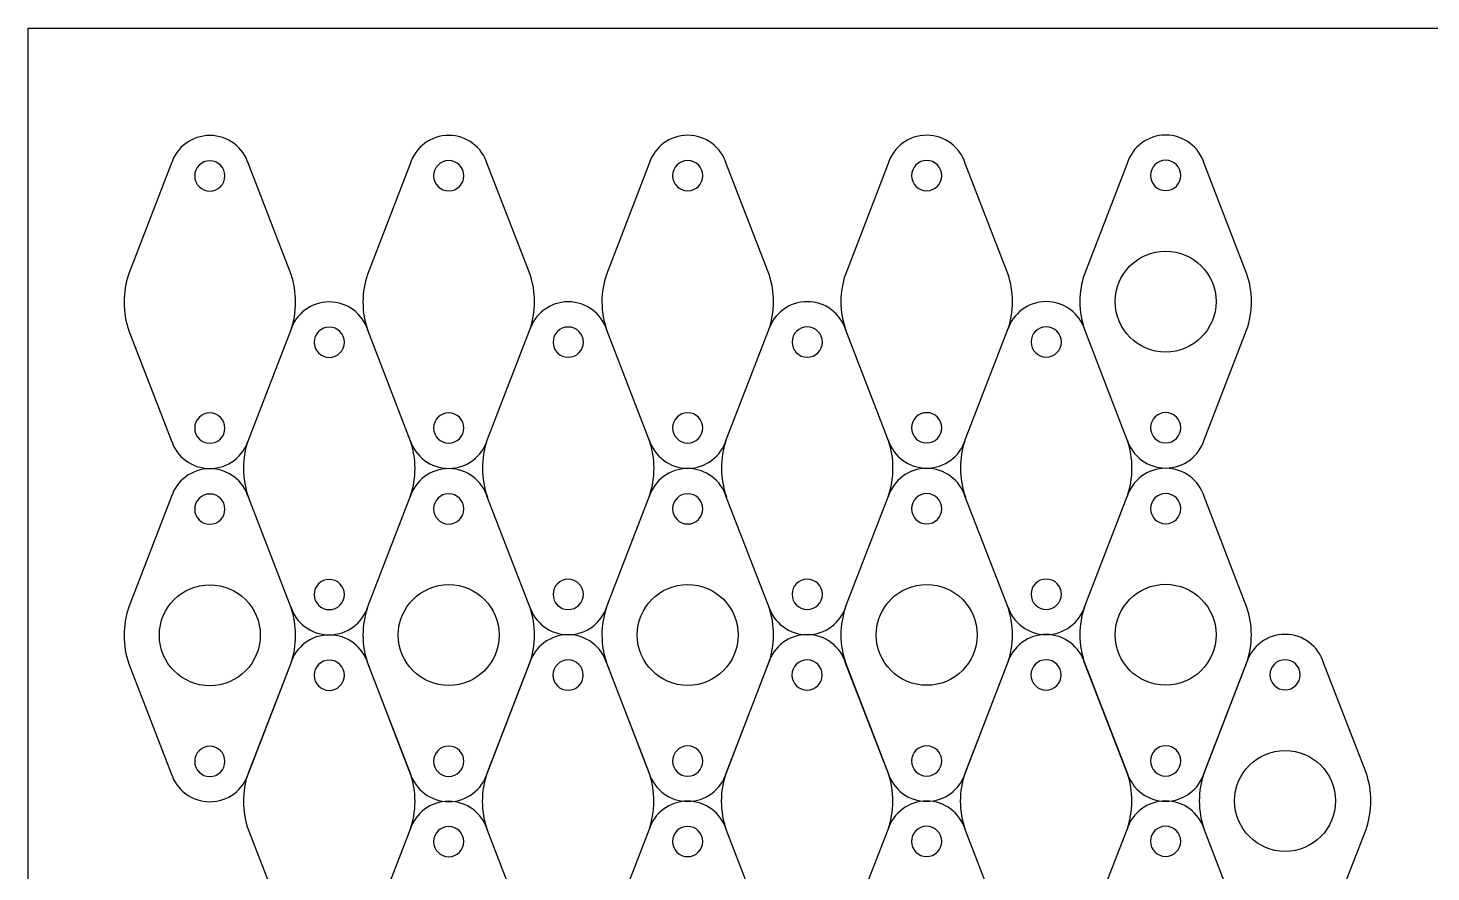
# Model space of a CAD drawing. Header units: millimetres. Extents: x 0 to 610, y -305 to 0.
# Drawn here: x 0 to 139, y -83.6 to 0 of the extents above; entities that cross this region are included whole.
import ezdxf

# ---------------------------------------------------------------- set-up
doc = ezdxf.new("R2010")
doc.units = ezdxf.units.MM
doc.layers.add('CUTS', color=1, linetype='Continuous', true_color=0xff0000)
doc.layers.add('laser bed referance', color=3, linetype='Continuous', lineweight=25, true_color=0x00ff00)

msp = doc.modelspace()

# ---------------------------------------------------------------- linework, layer by layer
at = {"layer": 'CUTS', "color": 1, "lineweight": 25, "true_color": 0xff0000}
for points in [[(14.19, -13.46), (9.95, -24.44)], [(26.07, -24.44), (21.83, -13.46)], [(37.86, -13.45), (33.62, -24.43)], [(49.74, -24.43), (45.5, -13.45)], [(61.54, -13.43), (57.3, -24.42)], [(73.42, -24.42), (69.18, -13.44)], [(85.22, -13.42), (80.98, -24.41)], [(97.1, -24.41), (92.86, -13.43)], [(108.9, -13.41), (104.66, -24.4)], [(120.77, -24.4), (116.54, -13.42)], [(10, -30), (14.19, -40.85), (14.19, -40.85)], [(21.83, -40.84), (26.03, -29.98)], [(37.9, -40.93), (33.66, -29.95)], [(45.5, -40.83), (49.7, -29.97)], [(61.58, -40.92), (57.34, -29.94)], [(69.18, -40.82), (73.38, -29.96)], [(85.26, -40.91), (81.02, -29.93)], [(92.86, -40.81), (97.06, -29.94)], [(108.94, -40.9), (104.7, -29.92)], [(116.54, -40.8), (120.73, -29.93)], [(14.19, -46.48), (9.95, -57.47), (9.95, -57.47)], [(26.07, -57.47), (21.83, -46.49)], [(33.66, -57.33), (37.86, -46.47)], [(49.74, -57.45), (45.5, -46.47)], [(57.34, -57.32), (61.54, -46.46)], [(73.42, -57.44), (69.18, -46.46)], [(81.02, -57.31), (85.22, -46.45)], [(97.1, -57.43), (92.86, -46.45)], [(104.7, -57.3), (108.9, -46.43)], [(120.77, -57.42), (116.54, -46.44)], [(10, -63.02), (14.19, -73.87)], [(26.02, -62.95), (21.78, -73.93)], [(21.83, -73.87), (26.03, -63)], [(37.9, -73.93), (33.66, -62.95)], [(33.67, -63.01), (37.86, -73.86)], [(49.69, -62.93), (45.45, -73.92)], [(45.5, -73.85), (49.7, -62.99)], [(61.57, -73.92), (57.33, -62.94)], [(57.35, -63), (61.54, -73.85)], [(73.37, -62.92), (69.13, -73.91)], [(69.18, -73.84), (73.38, -62.98)], [(85.25, -73.91), (81.01, -62.93)], [(81.03, -62.99), (85.22, -73.84)], [(97.05, -62.91), (92.81, -73.9)], [(92.86, -73.83), (97.06, -62.97)], [(108.93, -73.9), (104.69, -62.92)], [(104.7, -62.98), (108.9, -73.82)], [(120.73, -62.9), (116.49, -73.88)], [(116.54, -73.82), (120.73, -62.96)], [(132.61, -73.88), (128.37, -62.91)], [(21.83, -79.49), (26.02, -90.34), (26.02, -90.34)], [(33.66, -90.33), (37.86, -79.47)], [(49.73, -90.42), (45.5, -79.44)], [(57.33, -90.32), (61.53, -79.45)], [(73.41, -90.41), (69.17, -79.43)], [(81.01, -90.31), (85.21, -79.44)], [(97.09, -90.4), (92.85, -79.42)], [(104.69, -90.29), (108.89, -79.43)], [(120.77, -90.39), (116.53, -79.41)], [(128.37, -90.28), (132.57, -79.42)]]:
    msp.add_lwpolyline(points, dxfattribs=at)
for points in [[(18.01, -10.65), (16.22, -10.65), (14.7, -11.83), (14.19, -13.46)], [(21.83, -13.46), (21.33, -11.84), (19.81, -10.65), (18.01, -10.65)], [(41.68, -10.64), (39.89, -10.64), (38.37, -11.82), (37.86, -13.45)], [(45.5, -13.45), (44.99, -11.82), (43.48, -10.64), (41.68, -10.64)], [(65.36, -10.63), (63.57, -10.63), (62.05, -11.81), (61.54, -13.43)], [(69.18, -13.44), (68.67, -11.81), (67.15, -10.63), (65.36, -10.63)], [(89.04, -10.62), (87.24, -10.62), (85.73, -11.8), (85.22, -13.42)], [(92.86, -13.43), (92.35, -11.8), (90.83, -10.62), (89.04, -10.62)], [(112.72, -10.61), (110.92, -10.61), (109.4, -11.79), (108.9, -13.41)], [(116.54, -13.42), (116.03, -11.79), (114.51, -10.61), (112.72, -10.61)], [(18.01, -13.15), (17.18, -13.15), (16.51, -13.83), (16.51, -14.65)], [(19.51, -14.65), (19.51, -13.83), (18.84, -13.15), (18.01, -13.15)], [(41.68, -13.14), (40.85, -13.14), (40.18, -13.81), (40.18, -14.64)], [(43.18, -14.64), (43.18, -13.81), (42.51, -13.14), (41.68, -13.14)], [(65.36, -13.13), (64.53, -13.13), (63.86, -13.8), (63.86, -14.63)], [(66.86, -14.63), (66.86, -13.8), (66.19, -13.13), (65.36, -13.13)], [(89.04, -13.12), (88.21, -13.12), (87.54, -13.79), (87.54, -14.62)], [(90.54, -14.62), (90.54, -13.79), (89.87, -13.12), (89.04, -13.12)], [(112.72, -13.11), (111.89, -13.11), (111.22, -13.78), (111.22, -14.61)], [(114.22, -14.61), (114.22, -13.78), (113.54, -13.11), (112.72, -13.11)], [(16.51, -14.65), (16.51, -15.48), (17.18, -16.15), (18.01, -16.15)], [(18.01, -16.15), (18.84, -16.15), (19.51, -15.48), (19.51, -14.65)], [(40.18, -14.64), (40.18, -15.47), (40.85, -16.14), (41.68, -16.14)], [(41.68, -16.14), (42.51, -16.14), (43.18, -15.47), (43.18, -14.64)], [(63.86, -14.63), (63.86, -15.46), (64.53, -16.13), (65.36, -16.13)], [(65.36, -16.13), (66.19, -16.13), (66.86, -15.46), (66.86, -14.63)], [(87.54, -14.62), (87.54, -15.45), (88.21, -16.12), (89.04, -16.12)], [(89.04, -16.12), (89.87, -16.12), (90.54, -15.45), (90.54, -14.62)], [(111.22, -14.61), (111.22, -15.44), (111.89, -16.11), (112.72, -16.11)], [(112.72, -16.11), (113.54, -16.11), (114.22, -15.44), (114.22, -14.61)], [(107.72, -27.11), (107.72, -24.35), (109.95, -22.11), (112.72, -22.11)], [(112.72, -22.11), (115.48, -22.11), (117.71, -24.35), (117.71, -27.11)], [(9.95, -24.44), (9.67, -25.29), (9.51, -26.21), (9.51, -27.15)], [(26.51, -27.15), (26.51, -26.21), (26.36, -25.29), (26.07, -24.44)], [(33.62, -24.43), (33.33, -25.28), (33.18, -26.19), (33.18, -27.14)], [(50.18, -27.14), (50.18, -26.19), (50.02, -25.28), (49.74, -24.43)], [(57.3, -24.42), (57.01, -25.27), (56.86, -26.18), (56.86, -27.13)], [(73.86, -27.13), (73.86, -26.18), (73.7, -25.27), (73.42, -24.42)], [(80.98, -24.41), (80.69, -25.26), (80.54, -26.17), (80.54, -27.12)], [(97.54, -27.12), (97.54, -26.17), (97.38, -25.26), (97.1, -24.41)], [(104.66, -24.4), (104.37, -25.25), (104.22, -26.16), (104.22, -27.11)], [(121.22, -27.11), (121.22, -26.16), (121.06, -25.25), (120.77, -24.4)], [(9.51, -27.15), (9.51, -28.15), (9.68, -29.11), (10, -30)], [(29.84, -27.14), (28.05, -27.14), (26.53, -28.32), (26.02, -29.95)], [(26.03, -29.98), (26.34, -29.1), (26.51, -28.15), (26.51, -27.15)], [(33.66, -29.95), (33.16, -28.32), (31.64, -27.14), (29.84, -27.14)], [(33.18, -27.14), (33.18, -28.14), (33.35, -29.1), (33.67, -29.99)], [(53.52, -27.13), (51.73, -27.13), (50.21, -28.31), (49.7, -29.94)], [(49.7, -29.97), (50.01, -29.08), (50.18, -28.13), (50.18, -27.14)], [(57.34, -29.94), (56.84, -28.31), (55.32, -27.13), (53.52, -27.13)], [(56.86, -27.13), (56.86, -28.13), (57.03, -29.08), (57.35, -29.97)], [(77.2, -27.12), (75.41, -27.12), (73.89, -28.3), (73.38, -29.92)], [(73.38, -29.96), (73.69, -29.07), (73.86, -28.12), (73.86, -27.13)], [(81.02, -29.93), (80.51, -28.3), (79, -27.12), (77.2, -27.12)], [(80.54, -27.12), (80.54, -28.12), (80.71, -29.07), (81.03, -29.96)], [(100.88, -27.11), (99.09, -27.11), (97.57, -28.29), (97.06, -29.91)], [(97.06, -29.94), (97.37, -29.06), (97.54, -28.11), (97.54, -27.12)], [(104.7, -29.92), (104.19, -28.29), (102.67, -27.11), (100.88, -27.11)], [(104.22, -27.11), (104.22, -28.11), (104.39, -29.06), (104.7, -29.95)], [(112.72, -32.11), (109.95, -32.11), (107.72, -29.87), (107.72, -27.11)], [(117.71, -27.11), (117.71, -29.87), (115.48, -32.11), (112.72, -32.11)], [(120.73, -29.93), (121.05, -29.05), (121.22, -28.1), (121.22, -27.11)], [(29.84, -29.64), (29.02, -29.64), (28.34, -30.31), (28.34, -31.14)], [(31.34, -31.14), (31.34, -30.31), (30.67, -29.64), (29.84, -29.64)], [(53.52, -29.63), (52.69, -29.63), (52.02, -30.3), (52.02, -31.13)], [(55.02, -31.13), (55.02, -30.3), (54.35, -29.63), (53.52, -29.63)], [(77.2, -29.62), (76.37, -29.62), (75.7, -30.29), (75.7, -31.12)], [(78.7, -31.12), (78.7, -30.29), (78.03, -29.62), (77.2, -29.62)], [(100.88, -29.61), (100.05, -29.61), (99.38, -30.28), (99.38, -31.11)], [(102.38, -31.11), (102.38, -30.28), (101.71, -29.61), (100.88, -29.61)], [(28.34, -31.14), (28.34, -31.97), (29.02, -32.64), (29.84, -32.64)], [(29.84, -32.64), (30.67, -32.64), (31.34, -31.97), (31.34, -31.14)], [(52.02, -31.13), (52.02, -31.96), (52.69, -32.63), (53.52, -32.63)], [(53.52, -32.63), (54.35, -32.63), (55.02, -31.96), (55.02, -31.13)], [(75.7, -31.12), (75.7, -31.95), (76.37, -32.62), (77.2, -32.62)], [(77.2, -32.62), (78.03, -32.62), (78.7, -31.95), (78.7, -31.12)], [(99.38, -31.11), (99.38, -31.94), (100.05, -32.61), (100.88, -32.61)], [(100.88, -32.61), (101.71, -32.61), (102.38, -31.94), (102.38, -31.11)], [(18.01, -38.15), (17.18, -38.15), (16.51, -38.83), (16.51, -39.65)], [(19.51, -39.65), (19.51, -38.83), (18.84, -38.15), (18.01, -38.15)], [(41.68, -38.14), (40.85, -38.14), (40.18, -38.81), (40.18, -39.64)], [(43.18, -39.64), (43.18, -38.81), (42.51, -38.14), (41.68, -38.14)], [(65.36, -38.13), (64.53, -38.13), (63.86, -38.8), (63.86, -39.63)], [(66.86, -39.63), (66.86, -38.8), (66.19, -38.13), (65.36, -38.13)], [(89.04, -38.12), (88.21, -38.12), (87.54, -38.79), (87.54, -39.62)], [(90.54, -39.62), (90.54, -38.79), (89.87, -38.12), (89.04, -38.12)], [(112.72, -38.11), (111.89, -38.11), (111.22, -38.78), (111.22, -39.61)], [(114.22, -39.61), (114.22, -38.78), (113.54, -38.11), (112.72, -38.11)], [(16.51, -39.65), (16.51, -40.48), (17.18, -41.15), (18.01, -41.15)], [(18.01, -41.15), (18.84, -41.15), (19.51, -40.48), (19.51, -39.65)], [(40.18, -39.64), (40.18, -40.47), (40.85, -41.14), (41.68, -41.14)], [(41.68, -41.14), (42.51, -41.14), (43.18, -40.47), (43.18, -39.64)], [(63.86, -39.63), (63.86, -40.46), (64.53, -41.13), (65.36, -41.13)], [(65.36, -41.13), (66.19, -41.13), (66.86, -40.46), (66.86, -39.63)], [(87.54, -39.62), (87.54, -40.45), (88.21, -41.12), (89.04, -41.12)], [(89.04, -41.12), (89.87, -41.12), (90.54, -40.45), (90.54, -39.62)], [(111.22, -39.61), (111.22, -40.44), (111.89, -41.11), (112.72, -41.11)], [(112.72, -41.11), (113.54, -41.11), (114.22, -40.44), (114.22, -39.61)], [(14.19, -40.85), (14.7, -42.47), (16.22, -43.65), (18.01, -43.65)], [(18.01, -43.65), (19.81, -43.65), (21.33, -42.47), (21.83, -40.84)], [(21.78, -40.93), (21.5, -41.78), (21.34, -42.69), (21.34, -43.64)], [(37.86, -40.83), (38.37, -42.46), (39.89, -43.64), (41.68, -43.64)], [(38.34, -43.64), (38.34, -42.69), (38.19, -41.78), (37.9, -40.93)], [(41.68, -43.64), (43.48, -43.64), (44.99, -42.46), (45.5, -40.83)], [(45.46, -40.92), (45.18, -41.77), (45.02, -42.68), (45.02, -43.63)], [(61.54, -40.82), (62.05, -42.45), (63.57, -43.63), (65.36, -43.63)], [(62.02, -43.63), (62.02, -42.68), (61.87, -41.77), (61.58, -40.92)], [(65.36, -43.63), (67.15, -43.63), (68.67, -42.45), (69.18, -40.82)], [(69.14, -40.91), (68.85, -41.76), (68.7, -42.67), (68.7, -43.62)], [(85.22, -40.81), (85.73, -42.44), (87.24, -43.62), (89.04, -43.62)], [(85.7, -43.62), (85.7, -42.67), (85.55, -41.76), (85.26, -40.91)], [(89.04, -43.62), (90.83, -43.62), (92.35, -42.44), (92.86, -40.81)], [(92.82, -40.9), (92.53, -41.75), (92.38, -42.66), (92.38, -43.61)], [(108.9, -40.8), (109.4, -42.43), (110.92, -43.61), (112.72, -43.61)], [(109.38, -43.61), (109.38, -42.66), (109.22, -41.75), (108.94, -40.9)], [(112.72, -43.61), (114.51, -43.61), (116.03, -42.43), (116.54, -40.8)], [(18.01, -43.68), (16.22, -43.68), (14.7, -44.86), (14.19, -46.48)], [(21.83, -46.49), (21.33, -44.86), (19.81, -43.68), (18.01, -43.68)], [(21.34, -43.64), (21.34, -44.64), (21.52, -45.6), (21.83, -46.49)], [(37.86, -46.47), (38.17, -45.58), (38.34, -44.63), (38.34, -43.64)], [(41.68, -43.66), (39.89, -43.66), (38.37, -44.84), (37.86, -46.47)], [(45.5, -46.47), (44.99, -44.84), (43.48, -43.66), (41.68, -43.66)], [(45.02, -43.63), (45.02, -44.63), (45.19, -45.59), (45.51, -46.48)], [(61.54, -46.46), (61.85, -45.57), (62.02, -44.62), (62.02, -43.63)], [(65.36, -43.65), (63.57, -43.65), (62.05, -44.83), (61.54, -46.46)], [(69.18, -46.46), (68.67, -44.83), (67.15, -43.65), (65.36, -43.65)], [(68.7, -43.62), (68.7, -44.62), (68.87, -45.57), (69.19, -46.46)], [(85.22, -46.45), (85.53, -45.56), (85.7, -44.61), (85.7, -43.62)], [(89.04, -43.64), (87.24, -43.64), (85.73, -44.82), (85.22, -46.45)], [(92.86, -46.45), (92.35, -44.82), (90.83, -43.64), (89.04, -43.64)], [(92.38, -43.61), (92.38, -44.61), (92.55, -45.56), (92.87, -46.45)], [(108.9, -46.43), (109.21, -45.55), (109.38, -44.6), (109.38, -43.61)], [(112.72, -43.63), (110.92, -43.63), (109.4, -44.81), (108.9, -46.43)], [(116.54, -46.44), (116.03, -44.81), (114.51, -43.63), (112.72, -43.63)], [(18.01, -46.18), (17.18, -46.18), (16.51, -46.85), (16.51, -47.68)], [(19.51, -47.68), (19.51, -46.85), (18.84, -46.18), (18.01, -46.18)], [(41.68, -46.16), (40.85, -46.16), (40.18, -46.83), (40.18, -47.66)], [(43.18, -47.66), (43.18, -46.83), (42.51, -46.16), (41.68, -46.16)], [(65.36, -46.15), (64.53, -46.15), (63.86, -46.82), (63.86, -47.65)], [(66.86, -47.65), (66.86, -46.82), (66.19, -46.15), (65.36, -46.15)], [(89.04, -46.14), (88.21, -46.14), (87.54, -46.81), (87.54, -47.64)], [(90.54, -47.64), (90.54, -46.81), (89.87, -46.14), (89.04, -46.14)], [(112.72, -46.13), (111.89, -46.13), (111.22, -46.8), (111.22, -47.63)], [(114.22, -47.63), (114.22, -46.8), (113.54, -46.13), (112.72, -46.13)], [(16.51, -47.68), (16.51, -48.5), (17.18, -49.18), (18.01, -49.18)], [(18.01, -49.18), (18.84, -49.18), (19.51, -48.5), (19.51, -47.68)], [(40.18, -47.66), (40.18, -48.49), (40.85, -49.16), (41.68, -49.16)], [(41.68, -49.16), (42.51, -49.16), (43.18, -48.49), (43.18, -47.66)], [(63.86, -47.65), (63.86, -48.48), (64.53, -49.15), (65.36, -49.15)], [(65.36, -49.15), (66.19, -49.15), (66.86, -48.48), (66.86, -47.65)], [(87.54, -47.64), (87.54, -48.47), (88.21, -49.14), (89.04, -49.14)], [(89.04, -49.14), (89.87, -49.14), (90.54, -48.47), (90.54, -47.64)], [(111.22, -47.63), (111.22, -48.46), (111.89, -49.13), (112.72, -49.13)], [(112.72, -49.13), (113.54, -49.13), (114.22, -48.46), (114.22, -47.63)], [(13.01, -60.18), (13.01, -57.41), (15.25, -55.18), (18.01, -55.18)], [(18.01, -55.18), (20.77, -55.18), (23.01, -57.41), (23.01, -60.18)], [(29.84, -54.64), (29.02, -54.64), (28.34, -55.31), (28.34, -56.14)], [(31.34, -56.14), (31.34, -55.31), (30.67, -54.64), (29.84, -54.64)], [(36.68, -60.16), (36.68, -57.4), (38.92, -55.16), (41.68, -55.16)], [(41.68, -55.16), (44.44, -55.16), (46.68, -57.4), (46.68, -60.16)], [(53.52, -54.63), (52.69, -54.63), (52.02, -55.3), (52.02, -56.13)], [(55.02, -56.13), (55.02, -55.3), (54.35, -54.63), (53.52, -54.63)], [(60.36, -60.15), (60.36, -57.39), (62.6, -55.15), (65.36, -55.15)], [(65.36, -55.15), (68.12, -55.15), (70.36, -57.39), (70.36, -60.15)], [(77.2, -54.62), (76.37, -54.62), (75.7, -55.29), (75.7, -56.12)], [(78.7, -56.12), (78.7, -55.29), (78.03, -54.62), (77.2, -54.62)], [(84.04, -60.14), (84.04, -57.38), (86.28, -55.14), (89.04, -55.14)], [(89.04, -55.14), (91.8, -55.14), (94.04, -57.38), (94.04, -60.14)], [(100.88, -54.61), (100.05, -54.61), (99.38, -55.28), (99.38, -56.11)], [(102.38, -56.11), (102.38, -55.28), (101.71, -54.61), (100.88, -54.61)], [(107.72, -60.13), (107.72, -57.37), (109.95, -55.13), (112.72, -55.13)], [(112.72, -55.13), (115.48, -55.13), (117.71, -57.37), (117.71, -60.13)], [(28.34, -56.14), (28.34, -56.97), (29.02, -57.64), (29.84, -57.64)], [(29.84, -57.64), (30.67, -57.64), (31.34, -56.97), (31.34, -56.14)], [(52.02, -56.13), (52.02, -56.96), (52.69, -57.63), (53.52, -57.63)], [(53.52, -57.63), (54.35, -57.63), (55.02, -56.96), (55.02, -56.13)], [(75.7, -56.12), (75.7, -56.95), (76.37, -57.62), (77.2, -57.62)], [(77.2, -57.62), (78.03, -57.62), (78.7, -56.95), (78.7, -56.12)], [(99.38, -56.11), (99.38, -56.94), (100.05, -57.61), (100.88, -57.61)], [(100.88, -57.61), (101.71, -57.61), (102.38, -56.94), (102.38, -56.11)], [(9.95, -57.47), (9.67, -58.32), (9.51, -59.23), (9.51, -60.18)], [(26.02, -57.33), (26.53, -58.96), (28.05, -60.14), (29.84, -60.14)], [(26.51, -60.18), (26.51, -59.23), (26.36, -58.32), (26.07, -57.47)], [(29.84, -60.14), (31.64, -60.14), (33.16, -58.96), (33.66, -57.33)], [(33.62, -57.45), (33.34, -58.3), (33.18, -59.21), (33.18, -60.16)], [(49.7, -57.32), (50.21, -58.95), (51.73, -60.13), (53.52, -60.13)], [(50.18, -60.16), (50.18, -59.21), (50.02, -58.3), (49.74, -57.45)], [(53.52, -60.13), (55.32, -60.13), (56.84, -58.95), (57.34, -57.32)], [(57.3, -57.44), (57.01, -58.29), (56.86, -59.2), (56.86, -60.15)], [(73.38, -57.31), (73.89, -58.94), (75.41, -60.12), (77.2, -60.12)], [(73.86, -60.15), (73.86, -59.2), (73.7, -58.29), (73.42, -57.44)], [(77.2, -60.12), (79, -60.12), (80.51, -58.94), (81.02, -57.31)], [(80.98, -57.43), (80.69, -58.28), (80.54, -59.19), (80.54, -60.14)], [(97.06, -57.3), (97.57, -58.93), (99.09, -60.11), (100.88, -60.11)], [(97.54, -60.14), (97.54, -59.19), (97.38, -58.28), (97.1, -57.43)], [(100.88, -60.11), (102.67, -60.11), (104.19, -58.93), (104.7, -57.3)], [(104.66, -57.42), (104.37, -58.27), (104.22, -59.18), (104.22, -60.13)], [(121.21, -60.13), (121.21, -59.18), (121.06, -58.27), (120.77, -57.42)], [(9.51, -60.18), (9.51, -61.17), (9.68, -62.13), (10, -63.02)], [(18.01, -65.18), (15.25, -65.18), (13.01, -62.94), (13.01, -60.18)], [(23.01, -60.18), (23.01, -62.94), (20.77, -65.18), (18.01, -65.18)], [(29.84, -60.14), (28.05, -60.14), (26.53, -61.32), (26.02, -62.95)], [(26.03, -63), (26.34, -62.12), (26.51, -61.17), (26.51, -60.18)], [(33.66, -62.95), (33.16, -61.32), (31.64, -60.14), (29.84, -60.14)], [(33.18, -60.16), (33.18, -61.16), (33.35, -62.12), (33.67, -63.01)], [(41.68, -65.16), (38.92, -65.16), (36.68, -62.92), (36.68, -60.16)], [(46.68, -60.16), (46.68, -62.92), (44.44, -65.16), (41.68, -65.16)], [(53.51, -60.13), (51.72, -60.13), (50.2, -61.31), (49.69, -62.93)], [(49.7, -62.99), (50.01, -62.1), (50.18, -61.15), (50.18, -60.16)], [(57.33, -62.94), (56.82, -61.31), (55.31, -60.13), (53.51, -60.13)], [(56.86, -60.15), (56.86, -61.15), (57.03, -62.11), (57.35, -63)], [(65.36, -65.15), (62.6, -65.15), (60.36, -62.91), (60.36, -60.15)], [(70.36, -60.15), (70.36, -62.91), (68.12, -65.15), (65.36, -65.15)], [(77.19, -60.12), (75.4, -60.12), (73.88, -61.3), (73.37, -62.92)], [(73.38, -62.98), (73.69, -62.09), (73.86, -61.14), (73.86, -60.15)], [(81.01, -62.93), (80.5, -61.3), (78.99, -60.12), (77.19, -60.12)], [(80.54, -60.14), (80.54, -61.14), (80.71, -62.1), (81.03, -62.99)], [(89.04, -65.14), (86.28, -65.14), (84.04, -62.9), (84.04, -60.14)], [(94.04, -60.14), (94.04, -62.9), (91.8, -65.14), (89.04, -65.14)], [(100.87, -60.1), (99.08, -60.1), (97.56, -61.29), (97.05, -62.91)], [(97.06, -62.97), (97.37, -62.08), (97.54, -61.13), (97.54, -60.14)], [(104.69, -62.92), (104.18, -61.29), (102.66, -60.1), (100.87, -60.1)], [(104.22, -60.13), (104.22, -61.13), (104.39, -62.09), (104.7, -62.98)], [(112.72, -65.13), (109.95, -65.13), (107.72, -62.89), (107.72, -60.13)], [(117.71, -60.13), (117.71, -62.89), (115.48, -65.13), (112.72, -65.13)], [(124.55, -60.09), (122.75, -60.09), (121.24, -61.27), (120.73, -62.9)], [(120.73, -62.96), (121.05, -62.07), (121.21, -61.12), (121.21, -60.13)], [(128.37, -62.91), (127.86, -61.28), (126.34, -60.09), (124.55, -60.09)], [(29.84, -62.64), (29.02, -62.64), (28.34, -63.31), (28.34, -64.14)], [(31.34, -64.14), (31.34, -63.31), (30.67, -62.64), (29.84, -62.64)], [(53.51, -62.63), (52.68, -62.63), (52.01, -63.3), (52.01, -64.13)], [(55.01, -64.13), (55.01, -63.3), (54.34, -62.63), (53.51, -62.63)], [(77.19, -62.62), (76.36, -62.62), (75.69, -63.29), (75.69, -64.12)], [(78.69, -64.12), (78.69, -63.29), (78.02, -62.62), (77.19, -62.62)], [(100.87, -62.61), (100.04, -62.61), (99.37, -63.28), (99.37, -64.11)], [(102.37, -64.11), (102.37, -63.28), (101.7, -62.61), (100.87, -62.61)], [(124.55, -62.6), (123.72, -62.6), (123.05, -63.27), (123.05, -64.09)], [(126.05, -64.09), (126.05, -63.27), (125.38, -62.6), (124.55, -62.6)], [(28.34, -64.14), (28.34, -64.97), (29.02, -65.64), (29.84, -65.64)], [(29.84, -65.64), (30.67, -65.64), (31.34, -64.97), (31.34, -64.14)], [(52.01, -64.13), (52.01, -64.96), (52.68, -65.63), (53.51, -65.63)], [(53.51, -65.63), (54.34, -65.63), (55.01, -64.96), (55.01, -64.13)], [(75.69, -64.12), (75.69, -64.95), (76.36, -65.62), (77.19, -65.62)], [(77.19, -65.62), (78.02, -65.62), (78.69, -64.94), (78.69, -64.12)], [(99.37, -64.11), (99.37, -64.93), (100.04, -65.61), (100.87, -65.61)], [(100.87, -65.61), (101.7, -65.61), (102.37, -64.93), (102.37, -64.11)], [(123.05, -64.09), (123.05, -64.92), (123.72, -65.59), (124.55, -65.59)], [(124.55, -65.59), (125.38, -65.59), (126.05, -64.92), (126.05, -64.09)], [(18.01, -71.18), (17.18, -71.18), (16.51, -71.85), (16.51, -72.68)], [(19.51, -72.68), (19.51, -71.85), (18.84, -71.18), (18.01, -71.18)], [(41.68, -71.16), (40.85, -71.16), (40.18, -71.83), (40.18, -72.66)], [(43.18, -72.66), (43.18, -71.83), (42.51, -71.16), (41.68, -71.16)], [(65.36, -71.15), (64.53, -71.15), (63.86, -71.82), (63.86, -72.65)], [(66.86, -72.65), (66.86, -71.82), (66.19, -71.15), (65.36, -71.15)], [(89.04, -71.14), (88.21, -71.14), (87.54, -71.81), (87.54, -72.64)], [(90.54, -72.64), (90.54, -71.81), (89.87, -71.14), (89.04, -71.14)], [(112.72, -71.13), (111.89, -71.13), (111.22, -71.8), (111.22, -72.63)], [(114.22, -72.63), (114.22, -71.8), (113.54, -71.13), (112.72, -71.13)], [(119.55, -76.6), (119.55, -73.83), (121.79, -71.6), (124.55, -71.6)], [(124.55, -71.6), (127.31, -71.6), (129.55, -73.83), (129.55, -76.6)], [(16.51, -72.68), (16.51, -73.5), (17.18, -74.18), (18.01, -74.18)], [(18.01, -74.18), (18.84, -74.18), (19.51, -73.5), (19.51, -72.68)], [(40.18, -72.66), (40.18, -73.49), (40.85, -74.16), (41.68, -74.16)], [(41.68, -74.16), (42.51, -74.16), (43.18, -73.49), (43.18, -72.66)], [(63.86, -72.65), (63.86, -73.48), (64.53, -74.15), (65.36, -74.15)], [(65.36, -74.15), (66.19, -74.15), (66.86, -73.48), (66.86, -72.65)], [(87.54, -72.64), (87.54, -73.47), (88.21, -74.14), (89.04, -74.14)], [(89.04, -74.14), (89.87, -74.14), (90.54, -73.47), (90.54, -72.64)], [(111.22, -72.63), (111.22, -73.46), (111.89, -74.13), (112.72, -74.13)], [(112.72, -74.13), (113.54, -74.13), (114.22, -73.46), (114.22, -72.63)], [(14.19, -73.87), (14.7, -75.5), (16.22, -76.68), (18.01, -76.68)], [(18.01, -76.68), (19.81, -76.68), (21.33, -75.49), (21.83, -73.87)], [(21.78, -73.93), (21.5, -74.78), (21.34, -75.69), (21.34, -76.64)], [(37.86, -73.86), (38.37, -75.48), (39.89, -76.66), (41.68, -76.66)], [(38.34, -76.64), (38.34, -75.69), (38.19, -74.78), (37.9, -73.93)], [(41.68, -76.66), (43.48, -76.66), (44.99, -75.48), (45.5, -73.85)], [(45.45, -73.92), (45.17, -74.77), (45.01, -75.68), (45.01, -76.63)], [(61.54, -73.85), (62.05, -75.47), (63.57, -76.65), (65.36, -76.65)], [(62.01, -76.63), (62.01, -75.68), (61.86, -74.77), (61.57, -73.92)], [(65.36, -76.65), (67.15, -76.65), (68.67, -75.47), (69.18, -73.84)], [(69.13, -73.91), (68.84, -74.76), (68.69, -75.67), (68.69, -76.62)], [(85.22, -73.84), (85.73, -75.46), (87.24, -76.64), (89.04, -76.64)], [(85.69, -76.62), (85.69, -75.67), (85.54, -74.76), (85.25, -73.91)], [(89.04, -76.64), (90.83, -76.64), (92.35, -75.46), (92.86, -73.83)], [(92.81, -73.9), (92.52, -74.75), (92.37, -75.66), (92.37, -76.61)], [(108.9, -73.82), (109.4, -75.45), (110.92, -76.63), (112.72, -76.63)], [(109.37, -76.61), (109.37, -75.66), (109.21, -74.75), (108.93, -73.9)], [(112.72, -76.63), (114.51, -76.63), (116.03, -75.45), (116.54, -73.82)], [(116.49, -73.88), (116.2, -74.74), (116.05, -75.65), (116.05, -76.59)], [(133.05, -76.59), (133.05, -75.65), (132.89, -74.74), (132.61, -73.88)], [(21.34, -76.64), (21.34, -77.64), (21.52, -78.6), (21.83, -79.49)], [(41.67, -76.63), (39.88, -76.63), (38.36, -77.81), (37.86, -79.43)], [(37.86, -79.47), (38.17, -78.58), (38.34, -77.63), (38.34, -76.64)], [(45.5, -79.44), (44.99, -77.81), (43.47, -76.63), (41.67, -76.63)], [(45.01, -76.63), (45.01, -77.63), (45.18, -78.58), (45.5, -79.47)], [(65.35, -76.62), (63.56, -76.62), (62.04, -77.8), (61.53, -79.42)], [(61.53, -79.45), (61.84, -78.57), (62.01, -77.62), (62.01, -76.63)], [(69.17, -79.43), (68.67, -77.8), (67.15, -76.62), (65.35, -76.62)], [(68.69, -76.62), (68.69, -77.61), (68.86, -78.57), (69.18, -79.46)], [(89.03, -76.61), (87.24, -76.61), (85.72, -77.79), (85.21, -79.41)], [(85.21, -79.44), (85.52, -78.56), (85.69, -77.61), (85.69, -76.62)], [(92.85, -79.42), (92.35, -77.79), (90.83, -76.61), (89.03, -76.61)], [(92.37, -76.61), (92.37, -77.6), (92.54, -78.56), (92.86, -79.45)], [(112.71, -76.6), (110.92, -76.6), (109.4, -77.77), (108.89, -79.4)], [(108.89, -79.43), (109.2, -78.55), (109.37, -77.6), (109.37, -76.61)], [(116.53, -79.41), (116.02, -77.78), (114.51, -76.6), (112.71, -76.6)], [(116.05, -76.59), (116.05, -77.59), (116.22, -78.55), (116.54, -79.44)], [(124.55, -81.6), (121.79, -81.6), (119.55, -79.36), (119.55, -76.6)], [(129.55, -76.6), (129.55, -79.36), (127.31, -81.6), (124.55, -81.6)], [(132.57, -79.42), (132.88, -78.54), (133.05, -77.59), (133.05, -76.59)], [(41.68, -79.13), (40.85, -79.13), (40.18, -79.8), (40.18, -80.63)], [(43.17, -80.63), (43.17, -79.8), (42.5, -79.13), (41.68, -79.13)], [(65.35, -79.12), (64.53, -79.12), (63.85, -79.79), (63.85, -80.62)], [(66.85, -80.62), (66.85, -79.79), (66.18, -79.12), (65.35, -79.12)], [(89.03, -79.11), (88.2, -79.11), (87.53, -79.78), (87.53, -80.61)], [(90.53, -80.61), (90.53, -79.78), (89.86, -79.11), (89.03, -79.11)], [(112.71, -79.1), (111.88, -79.1), (111.21, -79.77), (111.21, -80.6)], [(114.21, -80.6), (114.21, -79.77), (113.54, -79.1), (112.71, -79.1)], [(63.85, -80.62), (63.85, -81.45), (64.53, -82.12), (65.35, -82.12)], [(65.35, -82.12), (66.18, -82.12), (66.85, -81.45), (66.85, -80.62)], [(87.53, -80.61), (87.53, -81.44), (88.2, -82.11), (89.03, -82.11)], [(89.03, -82.11), (89.86, -82.11), (90.53, -81.44), (90.53, -80.61)], [(111.21, -80.6), (111.21, -81.42), (111.88, -82.1), (112.71, -82.1)], [(112.71, -82.1), (113.54, -82.1), (114.21, -81.42), (114.21, -80.6)], [(40.18, -80.63), (40.18, -81.46), (40.85, -82.13), (41.68, -82.13)], [(41.68, -82.13), (42.5, -82.13), (43.17, -81.46), (43.17, -80.63)]]:
    msp.add_open_spline(points, degree=3, dxfattribs=at)
at = {"layer": 'laser bed referance'}
for p, q in [((0, -304.8), (0, 0)), ((0, 0), (304.8, 0)), ((0, 0), (609.6, 0)), ((0, -304.8), (0, 0))]:
    msp.add_line(p, q, dxfattribs=at)

doc.saveas('drawing.dxf')
